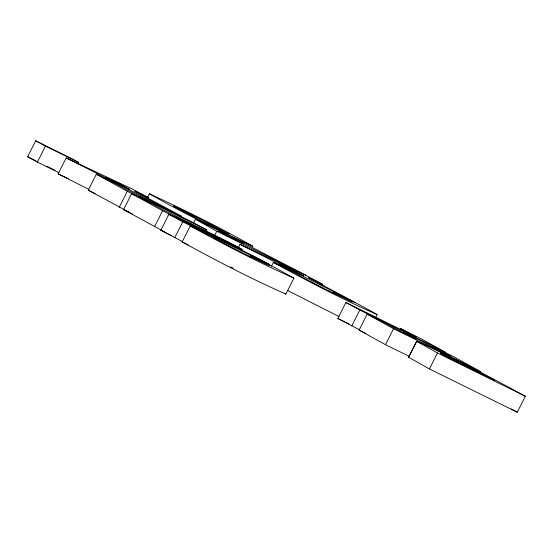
<?xml version="1.0" encoding="UTF-8"?>
<svg xmlns="http://www.w3.org/2000/svg" width="553" height="553" viewBox="0 0 553 553"><rect width="100%" height="100%" fill="white"/><g stroke="black" fill="none" stroke-linecap="round" stroke-linejoin="round"><path stroke-width="0.83" d="M149.407 193.75C182.614 212.85 217.847 230.055 252.845 246.279C219.824 227.304 184.349 209.981 149.407 193.75L147.872 196.792M59.053 172.723L37.369 162.105L27.65 156.748L35.717 140.78L72.256 158.87L78.74 162.444L77.966 163.964M37.369 162.105L45.436 146.144L35.717 140.78M88.922 189.416L58.134 173.87L66.194 157.902L133.204 189.485L148.653 197.753L134.835 191.214L181.661 216.209L66.194 157.902M128.317 211.799L88.273 190.184L96.34 174.216L116.856 184.322L127.778 190.343L192.969 222.444L206.787 229.91L206.013 231.431M119.254 207.264L127.314 191.297L96.34 174.216M161.345 230.124L123.568 209.642L131.635 193.681L152.151 203.781L163.073 209.808L228.265 241.91L242.076 249.375L241.308 250.896M154.543 226.73L162.61 210.762L131.635 193.681M182.414 241.564L160.826 230.276L168.893 214.308L255.942 257.173L269.823 264.673L182.773 221.808L168.893 214.308M174.707 237.776L182.773 221.808M250.398 255.5L275.304 267.852L293.92 278.131L285.853 294.092C250.53 278.429 216.078 260.477 182.144 241.944L190.211 225.977L212.407 236.795L218.753 240.61L243.396 253.315L269.311 265.661L250.398 255.5L249.624 257.021M193.536 223.046L195.458 219.244L198.251 220.357L231.403 236.712L305.871 275.138L216.783 231.272L195.458 219.244M214.861 235.073L216.783 231.272M238.066 248.131L239.988 244.329L306.998 275.912L322.44 284.187L321.673 285.707M271.461 266.228L273.376 262.426L295.579 273.244L301.924 277.06L326.56 289.772L352.482 302.111L333.563 291.949L332.795 293.47M359.464 329.795L337.848 318.487L345.915 302.519L416.077 337.067L400.752 328.62L399.985 330.141M351.736 325.987L359.796 310.019L345.915 302.519M409.386 356.443L385.489 344.678L359.097 330.12L367.157 314.159L383.222 321.936L400.572 331.503L416.056 339.127L403.704 332.312L421.994 341.319L434.347 348.134L451.103 356.388L432.612 346.185L453.736 356.754L480.668 371.609L393.549 328.71L367.157 314.159M375.549 317.622L377.084 314.581L375.522 313.551L358.475 304.302L333.563 291.949M385.489 344.678L393.549 328.71M408.577 357.266L416.644 341.305C453.453 357.459 489.792 376.856 525.35 396.252L517.283 412.22L429.405 368.948L408.577 357.266L416.748 341.125M429.405 368.948L437.471 352.98L416.644 341.305M293.92 278.131C258.597 262.461 224.145 244.509 190.211 225.977M377.084 314.581C341.768 298.917 307.316 280.965 273.376 262.426M58.134 173.87L68.261 178.64M322.44 284.187L308.622 277.647L355.455 302.636L239.988 244.329M359.097 330.12L365.982 333.459M182.144 241.944L188.269 244.924M45.436 146.144L78.74 162.444M206.787 229.91L138.983 196.522L150.741 203.006L127.314 191.297M242.076 249.375L174.271 215.981L186.029 222.465L162.61 210.762M359.796 310.019L445.635 352.289L422.008 339.259L400.752 328.62M437.471 352.98L525.35 396.252M88.273 190.184L95.116 193.55M123.568 209.642L132.685 214.135M160.826 230.276L171.617 235.585M337.848 318.487L344.789 321.901M346.33 322.662L349.413 324.182M27.65 156.748L36.021 160.895M46.68 166.17L55.058 170.317M338.989 316.558L287.166 290.277M162.858 230.884L164.365 231.638M230.532 266.857L233.269 268.24M511.318 408.93L517.283 412.22M284.809 293.408L285.853 294.092M173.739 206.131L173.379 206.082L203.497 221.864L229.336 234.202L199.889 218.746L173.739 206.131M441.985 353.782L440.388 353.111L445.891 356.457L494.645 380.464L489.633 377.727A32.164 0.615 26.8 0 0 471.018 368.063L441.985 353.782M219.983 231.638L218.276 230.877L243.106 243.555L219.983 231.638M120.326 184.294L105.623 177.333L129.651 189.437L120.326 184.294M294.12 270.721L279.41 263.76L303.445 275.864L294.12 270.721"/></g></svg>
